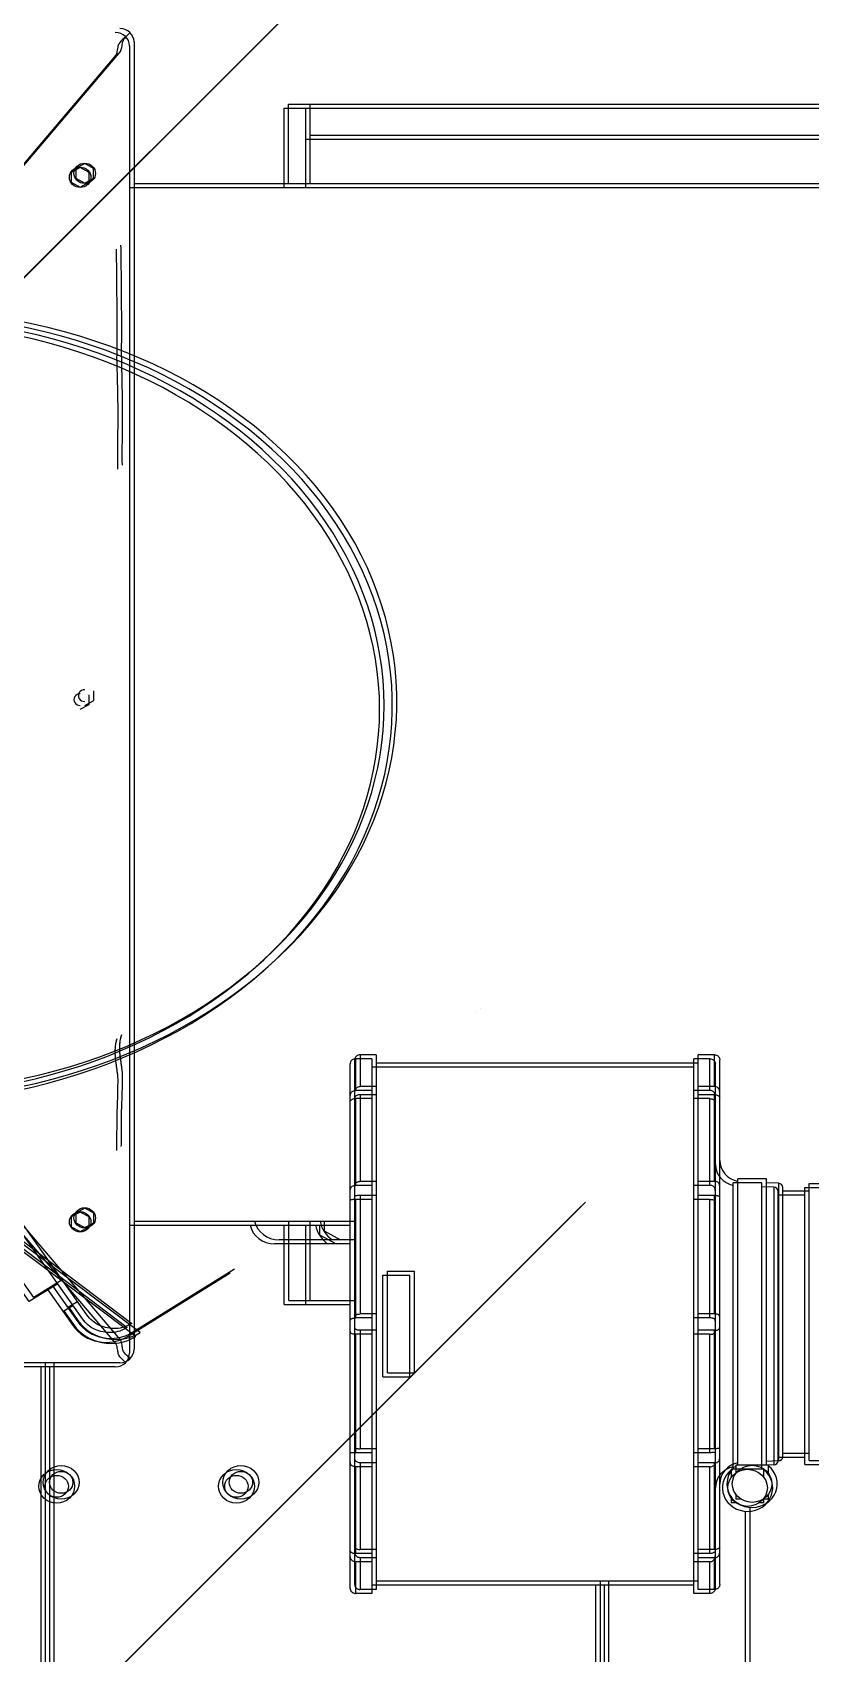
# Model space of a CAD drawing. Header units: inches. Extents: x 4821 to 127877, y 58012 to 433683.
# Drawn here: x 80902 to 81490, y 383138 to 384363 of the extents above; entities that cross this region are included whole.
import ezdxf

# ---------------------------------------------------------------- set-up
doc = ezdxf.new("R2010")
doc.units = ezdxf.units.IN
doc.header["$MEASUREMENT"] = 0
doc.layers.add('02 X - Ground Floor$0$02 X - Ground Floor$0$01-FW_GR_FLOOR$0$E-CABLE', color=252, linetype='Continuous', lineweight=18)
for name, color, linetype in [('A-FURN-FIXD', 10, 'Continuous'), ('A-WALL', 53, 'Continuous'), ('Cloums$0$A-COL-HAT', 8, 'Continuous'), ('EMG - ELEC - ID', 26, 'Continuous'), ('NECB-COLUM', 50, 'Continuous')]:
    doc.layers.add(name, color=color, linetype=linetype)

# ---------------------------------------------------------------- blocks, each defined once
blk = doc.blocks.new('COL BASEMT')
at = {"layer": 'Cloums$0$A-COL-HAT'}
h = blk.add_hatch(dxfattribs=at)
h.set_pattern_fill('ANSI31', color=256, scale=500)
h.set_pattern_definition([(45, (1452118.876, 42013.15), (-44.194174, 44.194174), [])])
h.paths.add_polyline_path([(1693546.9, 345626), (1693946.9, 345626), (1693950.9, 348875.9), (1693546.9, 348875.9)])
h.paths.add_polyline_path([(1688721.9, 335900.9), (1689121.5, 335900.9), (1689121.9, 337327), (1693949.2, 337327), (1693946.9, 345126), (1693546.9, 345126), (1693546.9, 337727), (1688721.9, 337727)])
h.paths.add_polyline_path([(1641271.9, 335200.9), (1640873.7, 335200.9), (1640871.9, 323973.1), (1689121.9, 323973.1), (1689121.4, 335200.9), (1688721.9, 335200.9), (1688721.9, 324373.1), (1641271.9, 324373.1)])
edge = h.paths.add_edge_path()
edge.add_line((1636446.9, 345126), (1636046.9, 345126))
edge.add_line((1636046.9, 345126), (1636049, 337698.9))
edge.add_arc((1626263.1, 338211), 9799.3, 305.31502, 357.00429, ccw=False)
edge.add_line((1631927.8, 330215), (1632171.5, 329896.4))
edge.add_arc((1626336.8, 338141.4), 10100.7, 305.28586, 355.37518)
edge.add_line((1636404.6, 337327), (1640874, 337327))
edge.add_line((1640874, 337327), (1640873.8, 335900.9))
edge.add_line((1640873.8, 335900.9), (1641271.9, 335900.9))
edge.add_line((1641271.9, 335900.9), (1641271.9, 337725.9))
edge.add_line((1641271.9, 337725.9), (1636446.9, 337725.9))
edge.add_line((1636446.9, 337725.9), (1636446.9, 345126))
h.paths.add_polyline_path([(1636046.9, 345626), (1636446.9, 345626), (1636446.9, 348875.9), (1636048.9, 348875.9)])
blk = doc.blocks.new('*E44')
at = {"layer": '02 X - Ground Floor$0$02 X - Ground Floor$0$01-FW_GR_FLOOR$0$E-CABLE', "extrusion": (0, 0, -1)}
for centre, major_axis, ratio, start_param, end_param in [((-2106.69, 211.76), (-54.95, 54.95), 0.999799, 4.605898, 4.605916), ((-1457.87, -260.53), (-7.94, -7.94), 0.999998, 5.843783, 5.844247)]:
    blk.add_ellipse(centre, major_axis=major_axis, ratio=ratio, start_param=start_param, end_param=end_param, dxfattribs=at)
blk = doc.blocks.new('A$C0e128a0b')
at = {"layer": 'A-FURN-FIXD'}
for p, q in [((167.59, 771.04), (167.59, 1233.74)), ((186.38, 1224.05), (186.38, 783.96)), ((215.03, 678.44), (215.03, 1224.05)), ((814.31, 1082.94), (814.31, 1104.75)), ((980.25, 1082.94), (980.25, 1104.75)), ((980.25, 1082.94), (814.31, 1082.94)), ((818.7, 1067.06), (818.7, 1082.94)), ((975.86, 1067.06), (975.86, 1082.94)), ((814.1, 1064.48), (813.82, 1057.24)), ((814.1, 1064.48), (980.46, 1064.48)), ((977.94, 1067.06), (816.62, 1067.06)), ((980.46, 1064.48), (980.74, 1057.23)), ((983.08, 1057.24), (811.48, 1057.24)), ((811.48, 1057.24), (811.48, 1040.14)), ((983.08, 1058.32), (983.08, 1038.94)), ((983.08, 1058.32), (987.71, 1058.32)), ((1000.65, 1058.32), (1003.27, 1058.32)), ((1003.27, 1058.32), (1003.27, 1055.5)), ((983.08, 1040.14), (811.48, 1040.14)), ((1003.27, 1041.88), (1003.27, 1038.94)), ((1142.15, 1047.48), (1008.27, 1047.48)), ((983.08, 1038.94), (987.89, 1038.94)), ((1000.48, 1038.94), (1003.27, 1038.94)), ((756.13, 1026.15), (737.11, 1026.15)), ((737.11, 1026.15), (737.11, 1016.46)), ((737.11, 1026.15), (737.11, 1016.46)), ((756.13, 1026.15), (737.11, 1026.15)), ((1054.47, 1029.38), (740.09, 1029.38)), ((1054.47, 1029.38), (740.09, 1029.38)), ((756.13, 1026.15), (756.13, 1016.46)), ((756.13, 1026.15), (756.13, 1016.46)), ((812.98, 1026.15), (761, 1026.15)), ((761, 1026.15), (761, 1016.46)), ((812.98, 1026.15), (761, 1026.15)), ((761, 1026.15), (761, 1016.46)), ((812.98, 1026.15), (812.98, 1016.46)), ((812.98, 1026.15), (812.98, 1016.46)), ((892.41, 1026.15), (821.41, 1026.15)), ((892.41, 1026.15), (821.41, 1026.15)), ((821.41, 1026.15), (821.41, 1016.46)), ((821.41, 1026.15), (821.41, 1016.46)), ((892.41, 1026.15), (892.41, 1016.46)), ((892.41, 1026.15), (892.41, 1016.46)), ((973.15, 1026.15), (902.15, 1026.15)), ((973.15, 1026.15), (902.15, 1026.15)), ((902.15, 1026.15), (902.15, 1016.46)), ((902.15, 1026.15), (902.15, 1016.46)), ((973.15, 1026.15), (973.15, 1016.46)), ((973.15, 1026.15), (973.15, 1016.46)), ((1033.56, 1026.15), (981.58, 1026.15)), ((981.58, 1026.15), (981.58, 1016.46)), ((1033.56, 1026.15), (981.58, 1026.15)), ((981.58, 1026.15), (981.58, 1016.46)), ((1033.56, 1026.15), (1033.56, 1016.46)), ((1033.56, 1026.15), (1033.56, 1016.46)), ((1057.45, 1026.15), (1038.43, 1026.15)), ((1038.43, 1026.15), (1038.43, 1016.46)), ((1038.43, 1026.15), (1038.43, 1016.46)), ((1057.45, 1026.15), (1038.43, 1026.15)), ((1057.45, 1026.15), (1057.45, 1016.46)), ((1057.45, 1026.15), (1057.45, 1016.46)), ((973.15, 1016.46), (737.11, 1016.46)), ((973.15, 1016.46), (737.11, 1016.46)), ((742.08, 1016.46), (742.08, 823.51)), ((742.08, 1016.46), (742.08, 823.51)), ((1057.45, 1016.46), (973.25, 1016.46)), ((1057.45, 1016.46), (973.25, 1016.46)), ((1052.48, 1016.46), (1052.48, 823.51)), ((1052.48, 1016.46), (1052.48, 823.51)), ((1151.24, 962.95), (1052.48, 962.95)), ((1052.48, 957.57), (1272.87, 957.57)), ((927.72, 846.34), (866.84, 846.34)), ((866.84, 830.19), (866.84, 846.34)), ((927.72, 846.34), (866.84, 846.34)), ((866.84, 830.19), (866.84, 846.34)), ((927.72, 830.19), (927.72, 846.34)), ((927.72, 830.19), (927.72, 846.34)), ((927.72, 830.19), (866.84, 830.19)), ((927.72, 830.19), (866.84, 830.19)), ((737.11, 823.51), (973.15, 823.51)), ((737.11, 823.51), (973.15, 823.51)), ((737.11, 823.51), (737.11, 813.82)), ((737.11, 823.51), (737.11, 813.82)), ((756.13, 823.51), (756.13, 813.82)), ((756.13, 823.51), (756.13, 813.82)), ((761, 823.51), (761, 813.82)), ((761, 823.51), (761, 813.82)), ((812.98, 823.51), (812.98, 813.82)), ((812.98, 823.51), (812.98, 813.82)), ((821.41, 823.51), (821.41, 813.82)), ((821.41, 823.51), (821.41, 813.82)), ((892.41, 823.51), (892.41, 813.82)), ((892.41, 823.51), (892.41, 813.82)), ((902.15, 823.51), (902.15, 813.82)), ((902.15, 823.51), (902.15, 813.82)), ((973.15, 823.51), (973.15, 813.82)), ((973.15, 823.51), (973.15, 813.82)), ((973.25, 823.51), (1057.45, 823.51)), ((973.25, 823.51), (1057.45, 823.51)), ((981.58, 823.51), (981.58, 813.82)), ((981.58, 823.51), (981.58, 813.82)), ((1033.56, 823.51), (1033.56, 813.82)), ((1033.56, 823.51), (1033.56, 813.82)), ((1038.43, 823.51), (1038.43, 813.82)), ((1038.43, 823.51), (1038.43, 813.82)), ((1057.45, 823.51), (1057.45, 813.82)), ((1057.45, 823.51), (1057.45, 813.82)), ((737.11, 813.82), (756.13, 813.82)), ((737.11, 813.82), (756.13, 813.82)), ((1054.47, 810.59), (740.09, 810.59)), ((1054.47, 810.59), (740.09, 810.59)), ((761, 813.82), (812.98, 813.82)), ((761, 813.82), (812.98, 813.82)), ((821.41, 813.82), (892.41, 813.82)), ((821.41, 813.82), (892.41, 813.82)), ((836.83, 678.44), (836.83, 810.59)), ((847.93, 810.59), (847.93, 765.31)), ((884.27, 771.04), (884.27, 810.59)), ((902.15, 813.82), (973.15, 813.82)), ((902.15, 813.82), (973.15, 813.82)), ((981.58, 813.82), (1033.56, 813.82)), ((981.58, 813.82), (1033.56, 813.82)), ((1038.43, 813.82), (1057.45, 813.82)), ((1038.43, 813.82), (1057.45, 813.82)), ((842.54, 792.23), (847.93, 802.19)), ((836.83, 792.23), (842.54, 792.23)), ((215.03, 783.96), (167.59, 783.96)), ((884.27, 783.96), (836.83, 783.96)), ((215.03, 771.04), (167.59, 771.04)), ((884.27, 771.04), (836.83, 771.04)), ((903.33, 677.49), (865.41, 738.59)), ((903.48, 682.12), (761.97, 493.67)), ((130.24, 678.44), (913.55, 678.44)), ((135.83, 670.29), (311.91, 520.55)), ((907.96, 670.29), (738.6, 526.26)), ((756.08, 489.51), (898.15, 677.06)), ((921.62, 669.83), (921.62, 543.52)), ((206.06, 654.21), (203.15, 648.83)), ((211.89, 654.21), (206.06, 654.21)), ((214.8, 648.83), (211.89, 654.21)), ((524.81, 654.21), (518.98, 654.21)), ((527.72, 648.83), (524.81, 654.21)), ((831.9, 654.21), (828.98, 648.83)), ((837.73, 654.21), (831.9, 654.21)), ((840.64, 648.83), (837.73, 654.21)), ((203.15, 648.83), (206.06, 643.45)), ((206.06, 643.45), (211.89, 643.45)), ((211.89, 643.45), (214.8, 648.83)), ((892.99, 650.17), (466.3, 348.93)), ((828.98, 648.83), (831.9, 643.45)), ((831.9, 643.45), (837.73, 643.45)), ((837.73, 643.45), (840.64, 648.83)), ((875.6, 629.51), (897.07, 644.66)), ((888.2, 639.05), (884.86, 644.43)), ((888.2, 639.05), (896.37, 644.81)), ((871.98, 635.34), (882.57, 618.28)), ((1272.87, 630.59), (921.62, 630.59)), ((921.62, 625.21), (1151.24, 625.21)), ((882.57, 618.28), (788.29, 551.72))]:
    blk.add_line(p, q, dxfattribs=at)
for centre, major_axis, ratio, start_param, end_param in [((816.62, 1064.37), (0, -2.69), 0.9375, 3.141593, 4.670975), ((977.94, 1064.37), (0, 2.69), 0.9375, -1.529382, 0), ((994.18, 1048.69), (0, -11.84), 0.9375, 2.356194490152216, 8.639379797331802), ((994.18, 1048.69), (0, 15.07), 0.9375, 2.278595, 7.1571), ((994.18, 1048.69), (0, 15.07), 0.9375, 0.90963, 0.965364), ((800.44, 1043.05), (0, -13.67), 0.9375, 0, 1.355245), ((994.12, 1043.05), (0, 13.67), 0.9375, 1.786348, 3.141593), ((994.18, 1048.69), (0, 15.07), 0.9375, 2.176228, 2.231962), ((527.55, 536.41), (-5.93, 299.42), 0.789733, 4.553518, 7.695111), ((527.55, 536.41), (-0.82, -291.81), 0.793643, 1.411588, 4.553181), ((833.8, 808.38), (0, 18.84), 0.9375, 3.314166, 4.068888), ((833.8, 765.31), (0, 15.07), 0.9375, 3.359873, 4.712389), ((993.27, 742.41), (0, 10.77), 0.9375, 3.926991, 10.210176), ((993.27, 742.41), (0, 7), 0.9375, 3.926991, 10.210176), ((882.44, 667.26), (0, 26.92), 0.9375, 3.726278, 5.297074), ((130.24, 669.83), (0, -8.61), 0.9375, 3.141593, 4.712389), ((884.81, 664.41), (0, 23.69), 0.9375, 3.726278, 5.297074), ((913.55, 669.83), (0, 8.61), 0.9375, -1.570796, 0), ((208.97, 648.83), (0, 6.46), 0.9375, 3.926991, 10.210176), ((834.81, 648.83), (0, 6.46), 0.9375, 3.926991, 10.210176), ((521.89, 648.83), (0, 3.77), 0.9375, 1.570796, 4.712389), ((993.27, 634.74), (0, 10.77), 0.9375, 3.926991, 10.210176), ((993.27, 634.74), (0, 7), 0.9375, 3.926991, 10.210176)]:
    blk.add_ellipse(centre, major_axis=major_axis, ratio=ratio, start_param=start_param, end_param=end_param, dxfattribs=at)
for points, knots in [([(737.11, 1026.15), (737.11, 1026.51), (737.22, 1027.23), (737.71, 1028.18), (738.43, 1028.89), (739.25, 1029.29), (739.82, 1029.38), (740.09, 1029.38)], [0, 0, 0, 0, 1.011609, 2.00407, 2.960583, 3.863803, 4.649124, 4.649124, 4.649124, 4.649124]), ([(737.11, 1026.15), (737.11, 1026.51), (737.22, 1027.23), (737.71, 1028.18), (738.43, 1028.89), (739.25, 1029.29), (739.82, 1029.38), (740.09, 1029.38)], [0, 0, 0, 0, 1.011609, 2.00407, 2.960583, 3.863803, 4.649124, 4.649124, 4.649124, 4.649124]), ([(759.83, 1029.38), (759.44, 1029.38), (758.67, 1029.32), (757.61, 1028.93), (756.77, 1028.21), (756.25, 1027.24), (756.13, 1026.51), (756.13, 1026.15)], [0, 0, 0, 0, 1.16832, 2.27199, 3.295525, 4.299231, 5.311026, 5.311026, 5.311026, 5.311026]), ([(759.83, 1029.38), (759.44, 1029.38), (758.67, 1029.32), (757.61, 1028.93), (756.77, 1028.21), (756.25, 1027.24), (756.13, 1026.51), (756.13, 1026.15)], [0, 0, 0, 0, 1.16832, 2.27199, 3.295525, 4.299231, 5.311026, 5.311026, 5.311026, 5.311026]), ([(761, 1026.15), (761, 1026.51), (761.08, 1027.2), (761.4, 1028.14), (761.86, 1028.81), (762.21, 1029.38), (762.46, 1029.38)], [0, 0, 0, 0, 1.004755, 1.93383, 2.708389, 3.457135, 3.457135, 3.457135, 3.457135]), ([(761, 1026.15), (761, 1026.51), (761.08, 1027.2), (761.4, 1028.14), (761.86, 1028.81), (762.21, 1029.38), (762.46, 1029.38)], [0, 0, 0, 0, 1.004755, 1.93383, 2.708389, 3.457135, 3.457135, 3.457135, 3.457135]), ([(816.41, 1029.38), (815.99, 1029.38), (815.22, 1029.33), (814.17, 1028.94), (813.44, 1028.19), (813.06, 1027.21), (812.98, 1026.51), (812.98, 1026.15)], [0, 0, 0, 0, 1.241334, 2.285781, 3.218136, 4.171795, 5.177108, 5.177108, 5.177108, 5.177108]), ([(816.41, 1029.38), (815.99, 1029.38), (815.22, 1029.33), (814.17, 1028.94), (813.44, 1028.19), (813.06, 1027.21), (812.98, 1026.51), (812.98, 1026.15)], [0, 0, 0, 0, 1.241334, 2.285781, 3.218136, 4.171795, 5.177108, 5.177108, 5.177108, 5.177108]), ([(821.58, 1028.7), (821.58, 1028.76), (821.57, 1028.95), (821.47, 1029.36), (821.11, 1029.38), (820.95, 1029.38)], [0, 0, 0, 0, 0.140008, 0.545601, 1.016303, 1.016303, 1.016303, 1.016303]), ([(821.58, 1028.7), (821.58, 1028.76), (821.57, 1028.95), (821.47, 1029.36), (821.11, 1029.38), (820.95, 1029.38)], [0, 0, 0, 0, 0.140008, 0.545601, 1.016303, 1.016303, 1.016303, 1.016303]), ([(821.41, 1026.15), (821.41, 1026.5), (821.44, 1027.18), (821.52, 1028.03), (821.58, 1028.52), (821.58, 1028.7)], [0, 0, 0, 0, 0.998223, 1.872897, 2.382944, 2.382944, 2.382944, 2.382944]), ([(821.41, 1026.15), (821.41, 1026.5), (821.44, 1027.18), (821.52, 1028.03), (821.58, 1028.52), (821.58, 1028.7)], [0, 0, 0, 0, 0.998223, 1.872897, 2.382944, 2.382944, 2.382944, 2.382944]), ([(894.66, 1029.38), (894.33, 1029.38), (893.73, 1029.36), (892.96, 1028.91), (892.58, 1028.12), (892.44, 1027.18), (892.41, 1026.5), (892.41, 1026.15)], [0, 0, 0, 0, 0.984522, 1.735838, 2.481227, 3.36886, 4.367281, 4.367281, 4.367281, 4.367281]), ([(894.66, 1029.38), (894.33, 1029.38), (893.73, 1029.36), (892.96, 1028.91), (892.58, 1028.12), (892.44, 1027.18), (892.41, 1026.5), (892.41, 1026.15)], [0, 0, 0, 0, 0.984522, 1.735838, 2.481227, 3.36886, 4.367281, 4.367281, 4.367281, 4.367281]), ([(902.15, 1026.15), (902.15, 1026.5), (902.12, 1027.18), (901.98, 1028.12), (901.6, 1028.91), (900.83, 1029.36), (900.23, 1029.38), (899.9, 1029.38)], [0, 0, 0, 0, 0.998591, 1.886695, 2.633061, 3.383195, 4.367298, 4.367298, 4.367298, 4.367298]), ([(902.15, 1026.15), (902.15, 1026.5), (902.12, 1027.18), (901.98, 1028.12), (901.6, 1028.91), (900.83, 1029.36), (900.23, 1029.38), (899.9, 1029.38)], [0, 0, 0, 0, 0.998591, 1.886695, 2.633061, 3.383195, 4.367298, 4.367298, 4.367298, 4.367298]), ([(973.61, 1029.38), (973.45, 1029.38), (973.09, 1029.36), (972.99, 1028.95), (972.98, 1028.75), (972.98, 1028.7)], [0, 0, 0, 0, 0.47087, 0.877444, 1.016126, 1.016126, 1.016126, 1.016126]), ([(973.61, 1029.38), (973.45, 1029.38), (973.09, 1029.36), (972.99, 1028.95), (972.98, 1028.75), (972.98, 1028.7)], [0, 0, 0, 0, 0.47087, 0.877444, 1.016126, 1.016126, 1.016126, 1.016126]), ([(972.98, 1028.7), (972.98, 1028.52), (973.04, 1028.03), (973.12, 1027.18), (973.15, 1026.5), (973.15, 1026.15)], [0, 0, 0, 0, 0.510774, 1.385004, 2.383057, 2.383057, 2.383057, 2.383057]), ([(972.98, 1028.7), (972.98, 1028.52), (973.04, 1028.03), (973.12, 1027.18), (973.15, 1026.5), (973.15, 1026.15)], [0, 0, 0, 0, 0.510774, 1.385004, 2.383057, 2.383057, 2.383057, 2.383057]), ([(981.58, 1026.15), (981.58, 1026.51), (981.5, 1027.21), (981.12, 1028.19), (980.38, 1028.94), (979.34, 1029.33), (978.57, 1029.38), (978.15, 1029.38)], [0, 0, 0, 0, 1.005487, 1.959702, 2.893533, 3.936341, 5.177104, 5.177104, 5.177104, 5.177104]), ([(981.58, 1026.15), (981.58, 1026.51), (981.5, 1027.21), (981.12, 1028.19), (980.38, 1028.94), (979.34, 1029.33), (978.57, 1029.38), (978.15, 1029.38)], [0, 0, 0, 0, 1.005487, 1.959702, 2.893533, 3.936341, 5.177104, 5.177104, 5.177104, 5.177104]), ([(1032.1, 1029.38), (1032.36, 1029.38), (1032.7, 1028.81), (1033.16, 1028.14), (1033.48, 1027.2), (1033.56, 1026.51), (1033.56, 1026.15)], [0, 0, 0, 0, 0.750284, 1.523975, 2.452542, 3.457123, 3.457123, 3.457123, 3.457123]), ([(1032.1, 1029.38), (1032.36, 1029.38), (1032.7, 1028.81), (1033.16, 1028.14), (1033.48, 1027.2), (1033.56, 1026.51), (1033.56, 1026.15)], [0, 0, 0, 0, 0.750284, 1.523975, 2.452542, 3.457123, 3.457123, 3.457123, 3.457123]), ([(1038.43, 1026.15), (1038.43, 1026.51), (1038.31, 1027.24), (1037.79, 1028.21), (1036.95, 1028.93), (1035.89, 1029.32), (1035.12, 1029.38), (1034.73, 1029.38)], [0, 0, 0, 0, 1.011972, 2.016289, 3.041456, 4.143273, 5.311018, 5.311018, 5.311018, 5.311018]), ([(1038.43, 1026.15), (1038.43, 1026.51), (1038.31, 1027.24), (1037.79, 1028.21), (1036.95, 1028.93), (1035.89, 1029.32), (1035.12, 1029.38), (1034.73, 1029.38)], [0, 0, 0, 0, 1.011972, 2.016289, 3.041456, 4.143273, 5.311018, 5.311018, 5.311018, 5.311018]), ([(1054.47, 1029.38), (1054.74, 1029.38), (1055.31, 1029.29), (1056.13, 1028.89), (1056.85, 1028.18), (1057.34, 1027.23), (1057.45, 1026.51), (1057.45, 1026.15)], [0, 0, 0, 0, 0.785751, 1.690691, 2.645825, 3.637697, 4.649128, 4.649128, 4.649128, 4.649128]), ([(1054.47, 1029.38), (1054.74, 1029.38), (1055.31, 1029.29), (1056.13, 1028.89), (1056.85, 1028.18), (1057.34, 1027.23), (1057.45, 1026.51), (1057.45, 1026.15)], [0, 0, 0, 0, 0.785751, 1.690691, 2.645825, 3.637697, 4.649128, 4.649128, 4.649128, 4.649128]), ([(737.11, 813.82), (737.11, 813.45), (737.23, 812.71), (737.73, 811.75), (738.47, 811.04), (739.29, 810.66), (739.84, 810.59), (740.09, 810.59)], [0, 0, 0, 0, 1.02577, 2.035141, 3.02349, 3.93036, 4.648767, 4.648767, 4.648767, 4.648767]), ([(737.11, 813.82), (737.11, 813.45), (737.23, 812.71), (737.73, 811.75), (738.47, 811.04), (739.29, 810.66), (739.84, 810.59), (740.09, 810.59)], [0, 0, 0, 0, 1.02577, 2.035141, 3.02349, 3.93036, 4.648767, 4.648767, 4.648767, 4.648767]), ([(759.83, 810.59), (759.44, 810.59), (758.67, 810.65), (757.6, 811.04), (756.76, 811.77), (756.25, 812.74), (756.13, 813.46), (756.13, 813.82)], [0, 0, 0, 0, 1.170789, 2.285957, 3.315901, 4.309164, 5.311049, 5.311049, 5.311049, 5.311049]), ([(759.83, 810.59), (759.44, 810.59), (758.67, 810.65), (757.6, 811.04), (756.76, 811.77), (756.25, 812.74), (756.13, 813.46), (756.13, 813.82)], [0, 0, 0, 0, 1.170789, 2.285957, 3.315901, 4.309164, 5.311049, 5.311049, 5.311049, 5.311049]), ([(761, 813.82), (761, 813.46), (761.08, 812.78), (761.39, 811.83), (761.86, 811.16), (762.2, 810.59), (762.46, 810.59)], [0, 0, 0, 0, 0.995727, 1.918157, 2.70476, 3.457129, 3.457129, 3.457129, 3.457129]), ([(761, 813.82), (761, 813.46), (761.08, 812.78), (761.39, 811.83), (761.86, 811.16), (762.2, 810.59), (762.46, 810.59)], [0, 0, 0, 0, 0.995727, 1.918157, 2.70476, 3.457129, 3.457129, 3.457129, 3.457129]), ([(816.41, 810.59), (816.16, 810.59), (815.66, 810.61), (814.93, 810.74), (814.25, 811.02), (813.7, 811.49), (813.29, 812.13), (813.04, 812.92), (812.98, 813.51), (812.98, 813.82)], [0, 0, 0, 0, 0.746647, 1.483719, 2.19437, 2.879323, 3.563645, 4.315356, 5.187296, 5.187296, 5.187296, 5.187296]), ([(816.41, 810.59), (816.16, 810.59), (815.66, 810.61), (814.93, 810.74), (814.25, 811.02), (813.7, 811.49), (813.29, 812.13), (813.04, 812.92), (812.98, 813.51), (812.98, 813.82)], [0, 0, 0, 0, 0.746647, 1.483719, 2.19437, 2.879323, 3.563645, 4.315356, 5.187296, 5.187296, 5.187296, 5.187296]), ([(821.58, 811.27), (821.58, 811.2), (821.57, 811), (821.44, 810.59), (821.1, 810.59), (820.95, 810.59)], [0, 0, 0, 0, 0.179209, 0.577505, 1.0214, 1.0214, 1.0214, 1.0214]), ([(821.58, 811.27), (821.58, 811.2), (821.57, 811), (821.44, 810.59), (821.1, 810.59), (820.95, 810.59)], [0, 0, 0, 0, 0.179209, 0.577505, 1.0214, 1.0214, 1.0214, 1.0214]), ([(821.41, 813.82), (821.41, 813.46), (821.44, 812.77), (821.52, 811.93), (821.59, 811.44), (821.58, 811.27)], [0, 0, 0, 0, 1.011815, 1.897693, 2.379025, 2.379025, 2.379025, 2.379025]), ([(821.41, 813.82), (821.41, 813.46), (821.44, 812.77), (821.52, 811.93), (821.59, 811.44), (821.58, 811.27)], [0, 0, 0, 0, 1.011815, 1.897693, 2.379025, 2.379025, 2.379025, 2.379025]), ([(894.66, 810.59), (894.45, 810.59), (894.06, 810.6), (893.5, 810.73), (893.03, 811.03), (892.72, 811.53), (892.53, 812.16), (892.43, 812.94), (892.41, 813.51), (892.41, 813.82)], [0, 0, 0, 0, 0.610239, 1.162428, 1.672623, 2.198416, 2.793665, 3.510347, 4.377857, 4.377857, 4.377857, 4.377857]), ([(894.66, 810.59), (894.45, 810.59), (894.06, 810.6), (893.5, 810.73), (893.03, 811.03), (892.72, 811.53), (892.53, 812.16), (892.43, 812.94), (892.41, 813.51), (892.41, 813.82)], [0, 0, 0, 0, 0.610239, 1.162428, 1.672623, 2.198416, 2.793665, 3.510347, 4.377857, 4.377857, 4.377857, 4.377857]), ([(902.15, 813.82), (902.15, 813.46), (902.12, 812.77), (901.97, 811.82), (901.57, 811.01), (900.78, 810.61), (900.21, 810.59), (899.9, 810.59)], [0, 0, 0, 0, 1.01222, 1.912626, 2.680654, 3.449175, 4.366937, 4.366937, 4.366937, 4.366937]), ([(902.15, 813.82), (902.15, 813.46), (902.12, 812.77), (901.97, 811.82), (901.57, 811.01), (900.78, 810.61), (900.21, 810.59), (899.9, 810.59)], [0, 0, 0, 0, 1.01222, 1.912626, 2.680654, 3.449175, 4.366937, 4.366937, 4.366937, 4.366937]), ([(972.98, 811.25), (972.98, 811.34), (973.01, 811.63), (973.06, 812.17), (973.13, 812.94), (973.15, 813.51), (973.15, 813.82)], [0, 0, 0, 0, 0.244585, 0.810522, 1.522089, 2.3894, 2.3894, 2.3894, 2.3894]), ([(972.98, 811.25), (972.98, 811.34), (973.01, 811.63), (973.06, 812.17), (973.13, 812.94), (973.15, 813.51), (973.15, 813.82)], [0, 0, 0, 0, 0.244585, 0.810522, 1.522089, 2.3894, 2.3894, 2.3894, 2.3894]), ([(973.61, 810.59), (973.5, 810.59), (973.21, 810.57), (972.99, 810.95), (972.98, 811.19), (972.98, 811.25)], [0, 0, 0, 0, 0.3112913, 0.8103338, 0.9932321, 0.9932321, 0.9932321, 0.9932321]), ([(973.61, 810.59), (973.5, 810.59), (973.21, 810.57), (972.99, 810.95), (972.98, 811.19), (972.98, 811.25)], [0, 0, 0, 0, 0.3112913, 0.8103338, 0.9932321, 0.9932321, 0.9932321, 0.9932321]), ([(981.58, 813.82), (981.58, 813.45), (981.5, 812.74), (981.1, 811.74), (980.33, 810.98), (979.28, 810.63), (978.54, 810.59), (978.15, 810.59)], [0, 0, 0, 0, 1.019409, 1.989314, 2.958639, 4.025647, 5.176503, 5.176503, 5.176503, 5.176503]), ([(981.58, 813.82), (981.58, 813.45), (981.5, 812.74), (981.1, 811.74), (980.33, 810.98), (979.28, 810.63), (978.54, 810.59), (978.15, 810.59)], [0, 0, 0, 0, 1.019409, 1.989314, 2.958639, 4.025647, 5.176503, 5.176503, 5.176503, 5.176503]), ([(1032.1, 810.59), (1032.21, 810.59), (1032.39, 810.8), (1032.68, 811.08), (1032.98, 811.54), (1033.28, 812.15), (1033.5, 812.93), (1033.56, 813.51), (1033.56, 813.82)], [0, 0, 0, 0, 0.305225, 0.689748, 1.21788, 1.850505, 2.592434, 3.463992, 3.463992, 3.463992, 3.463992]), ([(1032.1, 810.59), (1032.21, 810.59), (1032.39, 810.8), (1032.68, 811.08), (1032.98, 811.54), (1033.28, 812.15), (1033.5, 812.93), (1033.56, 813.51), (1033.56, 813.82)], [0, 0, 0, 0, 0.305225, 0.689748, 1.21788, 1.850505, 2.592434, 3.463992, 3.463992, 3.463992, 3.463992]), ([(1038.43, 813.82), (1038.43, 813.45), (1038.31, 812.71), (1037.77, 811.72), (1036.89, 811), (1035.83, 810.64), (1035.09, 810.59), (1034.73, 810.59)], [0, 0, 0, 0, 1.026175, 2.048324, 3.11279, 4.232781, 5.310434, 5.310434, 5.310434, 5.310434]), ([(1038.43, 813.82), (1038.43, 813.45), (1038.31, 812.71), (1037.77, 811.72), (1036.89, 811), (1035.83, 810.64), (1035.09, 810.59), (1034.73, 810.59)], [0, 0, 0, 0, 1.026175, 2.048324, 3.11279, 4.232781, 5.310434, 5.310434, 5.310434, 5.310434]), ([(1054.47, 810.59), (1054.62, 810.59), (1054.95, 810.62), (1055.48, 810.76), (1056.04, 811.05), (1056.58, 811.5), (1057.04, 812.12), (1057.37, 812.91), (1057.45, 813.5), (1057.45, 813.82)], [0, 0, 0, 0, 0.437707, 0.975571, 1.602136, 2.288889, 3.005961, 3.781782, 4.657745, 4.657745, 4.657745, 4.657745]), ([(1054.47, 810.59), (1054.62, 810.59), (1054.95, 810.62), (1055.48, 810.76), (1056.04, 811.05), (1056.58, 811.5), (1057.04, 812.12), (1057.37, 812.91), (1057.45, 813.5), (1057.45, 813.82)], [0, 0, 0, 0, 0.437707, 0.975571, 1.602136, 2.288889, 3.005961, 3.781782, 4.657745, 4.657745, 4.657745, 4.657745]), ([(124.62, 676.01), (125.24, 675.39), (126.89, 673.85), (128.6, 671.87), (129.99, 671.66)], [0, 0, 0, 0, 2.537181, 6.694657, 6.694657, 6.694657, 6.694657]), ([(135.83, 670.29), (135.15, 670.69), (133.15, 671.13), (131.2, 671.49), (129.99, 671.66)], [0, 0, 0, 0, 2.300284, 5.93991, 5.93991, 5.93991, 5.93991]), ([(318.87, 670.81), (313.98, 670.95), (303.76, 671.15), (287.73, 670.93), (270.31, 670.83), (258.22, 670.68), (251.94, 670.59)], [0, 0, 0, 0, 14.523064, 30.396021, 47.621442, 66.31181, 66.31181, 66.31181, 66.31181]), ([(318.98, 670.82), (325.96, 670.85), (340.13, 671.38), (361.73, 671.35), (376.36, 671.07), (383.77, 671.23)], [0, 0, 0, 0, 20.730407, 42.144237, 64.188154, 64.188154, 64.188154, 64.188154]), ([(725.2, 670.82), (725.93, 670.58), (727.48, 670.13), (729.9, 669.75), (732.35, 669.62), (734.74, 669.68), (737.06, 669.87), (739.4, 670.15), (741.76, 670.47), (744.15, 670.81), (746.89, 671.12), (749.99, 671.48), (753.79, 671.15), (757.34, 671.23), (760.71, 671.12), (763.63, 671.03), (766.84, 670.92), (770.35, 670.72), (774.17, 670.8), (778.29, 670.7), (782.69, 670.66), (787.32, 670.6), (790.48, 670.59), (792.08, 670.58)], [0, 0, 0, 0, 2.266786, 4.76124, 7.264855, 9.544799, 11.85501, 14.192232, 16.547756, 18.909633, 21.369988, 24.733795, 28.149497, 32.670853, 35.281886, 38.165557, 41.342767, 44.822281, 48.607039, 52.699552, 57.075963, 61.688965, 66.45955, 66.45955, 66.45955, 66.45955]), ([(898.15, 677.06), (898.92, 675.58), (900.47, 672.62), (901.32, 667.55), (901, 662.45), (899.42, 657.62), (896.77, 653.3), (894.25, 651.22), (892.99, 650.17)], [0, 0, 0, 0, 4.692621, 9.390407, 14.092629, 18.800607, 23.511885, 28.22867, 28.22867, 28.22867, 28.22867]), ([(913.8, 671.66), (912.91, 671.53), (910.96, 671.17), (908.92, 670.86), (907.96, 670.29)], [0, 0, 0, 0, 2.672737, 5.937205, 5.937205, 5.937205, 5.937205]), ([(919.17, 676.01), (918.55, 675.39), (916.9, 673.86), (915.19, 671.87), (913.8, 671.66)], [0, 0, 0, 0, 2.519288, 6.694477, 6.694477, 6.694477, 6.694477])]:
    blk.add_open_spline(points, degree=3, knots=knots, dxfattribs=at)
at = {"layer": 'A-FURN-FIXD', "xscale": -1.294745549911886, "yscale": 1.213823953043847, "zscale": 1.051980759304727, "rotation": 269.9999999999999}
blk.add_blockref('*E44', (525.89, 3676.48), dxfattribs=at)

msp = doc.modelspace()

# ---------------------------------------------------------------- hatches: boundary and pattern name
at = {"layer": 'A-WALL'}
h = msp.add_hatch(dxfattribs=at)
h.set_pattern_fill('ANSI36', color=3, scale=250)
h.set_pattern_definition([(45, (-1206228.7, -363008.7), (420.9495, 1543.4815), [1984.375, -396.875, 0, -396.875])])
h.paths.add_polyline_path([(86318.1, 396057.4), (78770.3, 396057.4), (78770.3, 379507.4), (86318.1, 379507.4)])
h.paths.add_polyline_path([(35923.5, 396107.4), (28820.3, 396107.4), (28820.3, 387307.4), (35923.5, 387307.4)])
h = msp.add_hatch(dxfattribs=at)
h.set_pattern_fill('ANSI36', color=3, scale=250)
h.set_pattern_definition([(45, (-1206225.3, -363005.7), (420.9495, 1543.4815), [1984.375, -396.875, 0, -396.875])])
h.paths.add_polyline_path([(86321.5, 396060.4), (78773.7, 396060.4), (78773.7, 379510.4), (86321.5, 379510.4)])
h.paths.add_polyline_path([(35926.9, 396110.4), (28823.7, 396110.4), (28823.7, 387310.4), (35926.9, 387310.4)])

# ---------------------------------------------------------------- block references
at = {"layer": 'EMG - ELEC - ID', "xscale": 1.260932877019967, "yscale": 1.260932877019967, "zscale": 1.260932877019967, "rotation": 270.0008681710996}
for p in [(80120, 384516.8), (80123.4, 384519.8)]:
    msp.add_blockref('A$C0e128a0b', p, dxfattribs=at)
at = {"layer": 'NECB-COLUM'}
for p in [(-1607626.5, 42181.5), (-1607623.1, 42184.4)]:
    msp.add_blockref('COL BASEMT', p, dxfattribs=at)

doc.saveas('drawing.dxf')
